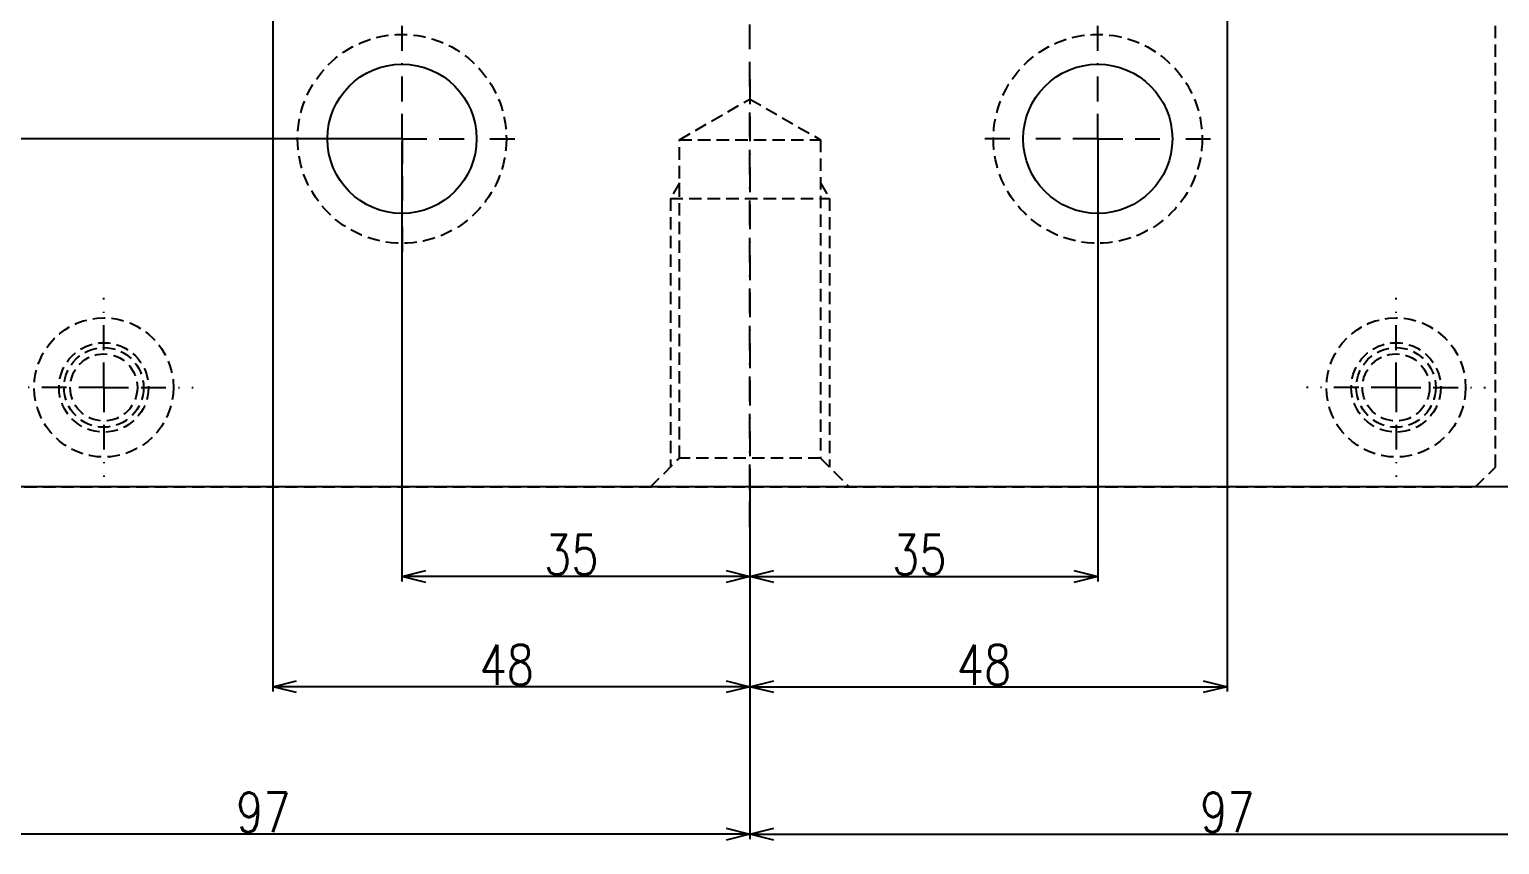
# Model space of a CAD drawing. Extents: x -430 to 437, y -440 to 538.
# Drawn here: x 143.8 to 291.8, y -426.6 to -344.6 of the extents above; entities that cross this region are included whole.
import ezdxf

# ---------------------------------------------------------------- set-up
doc = ezdxf.new("R2010")
doc.units = 0
doc.linetypes.add('BORDER', pattern=[8.75, 2.5, -1.25, 2.5, -1.25, 0, -1.25])
doc.linetypes.add('HIDDEN', pattern=[1.875, 1.25, -0.625])
for name, color, linetype in [('1', 7, 'CONTINUOUS'), ('10', 7, 'CONTINUOUS'), ('5', 7, 'CONTINUOUS'), ('9', 7, 'CONTINUOUS')]:
    doc.layers.add(name, color=color, linetype=linetype)
doc.styles.add('EXCESS_STANDARD', font='txt', dxfattribs={"height": 0.2, "bigfont": 'BIGFONT'})
doc.dimstyles.new('ISO-25', dxfattribs={"dimtxt": 4, "dimasz": 2.4, "dimexe": 0.18, "dimexo": 0.3, "dimgap": 0.2, "dimtad": 1, "dimtih": 1, "dimtoh": 1, "dimzin": 12, "dimcen": 0.09, "dimazin": 3, "dimtfac": 0.5, "dimtofl": 0, "dimtmove": 0, "dimatfit": 3})

# ---------------------------------------------------------------- blocks, each defined once
blk = doc.blocks.new('*D39')
at = {"layer": '1', "color": 50, "linetype": 'CONTINUOUS'}
for p, q in [((119.33, -360.9), (119.33, -426.02)), ((216.33, -392.9), (216.33, -426.02)), ((119.33, -425.52), (121.73, -424.92)), ((121.73, -426.12), (119.33, -425.52)), ((216.33, -425.52), (119.33, -425.52)), ((213.93, -424.92), (216.33, -425.52)), ((216.33, -425.52), (213.93, -426.12))]:
    blk.add_line(p, q, dxfattribs=at)
at = {"layer": '1', "color": 7, "linetype": 'CONTINUOUS', "style": 'EXCESS_STANDARD', "width": 0.8}
blk.add_text('97', height=4, dxfattribs=at).set_placement((164.63, -425.32))
blk = doc.blocks.new('*D40')
at = {"layer": '1', "color": 50, "linetype": 'CONTINUOUS'}
for p, q in [((313.33, -362.9), (313.33, -426.02)), ((216.33, -392.9), (216.33, -426.02)), ((216.33, -425.52), (218.73, -424.92)), ((218.73, -426.12), (216.33, -425.52)), ((216.33, -425.52), (313.33, -425.52)), ((310.93, -424.92), (313.33, -425.52)), ((313.33, -425.52), (310.93, -426.12))]:
    blk.add_line(p, q, dxfattribs=at)
at = {"layer": '1', "color": 7, "linetype": 'CONTINUOUS', "style": 'EXCESS_STANDARD', "width": 0.8}
blk.add_text('97', height=4, dxfattribs=at).set_placement((261.63, -425.32))
blk = doc.blocks.new('*D41')
at = {"layer": '1', "color": 50, "linetype": 'CONTINUOUS'}
for p, q in [((181.33, -355.9), (181.33, -400.12)), ((216.33, -392.9), (216.33, -400.12)), ((181.33, -399.62), (183.73, -399.02)), ((213.93, -399.02), (216.33, -399.62)), ((183.73, -400.22), (181.33, -399.62)), ((216.33, -399.62), (181.33, -399.62)), ((216.33, -399.62), (213.93, -400.22))]:
    blk.add_line(p, q, dxfattribs=at)
at = {"layer": '1', "color": 7, "linetype": 'CONTINUOUS', "style": 'EXCESS_STANDARD', "width": 0.8}
blk.add_text('35', height=4, dxfattribs=at).set_placement((195.63, -399.42))
blk = doc.blocks.new('*D42')
at = {"layer": '1', "color": 50, "linetype": 'CONTINUOUS'}
for p, q in [((251.33, -355.9), (251.33, -400.12)), ((216.33, -390.9), (216.33, -400.12)), ((216.33, -399.62), (218.73, -399.02)), ((248.93, -399.02), (251.33, -399.62)), ((218.73, -400.22), (216.33, -399.62)), ((216.33, -399.62), (251.33, -399.62)), ((251.33, -399.62), (248.93, -400.22))]:
    blk.add_line(p, q, dxfattribs=at)
at = {"layer": '1', "color": 7, "linetype": 'CONTINUOUS', "style": 'EXCESS_STANDARD', "width": 0.8}
blk.add_text('35', height=4, dxfattribs=at).set_placement((230.63, -399.42))
blk = doc.blocks.new('*D43')
at = {"layer": '1', "color": 50, "linetype": 'CONTINUOUS'}
for p, q in [((168.33, -330.9), (168.33, -411.19)), ((216.33, -392.9), (216.33, -411.19)), ((168.33, -410.69), (170.73, -410.09)), ((170.73, -411.29), (168.33, -410.69)), ((216.33, -410.69), (168.33, -410.69)), ((213.93, -410.09), (216.33, -410.69)), ((216.33, -410.69), (213.93, -411.29))]:
    blk.add_line(p, q, dxfattribs=at)
at = {"layer": '1', "color": 7, "linetype": 'CONTINUOUS', "style": 'EXCESS_STANDARD', "width": 0.8}
blk.add_text('48', height=4, dxfattribs=at).set_placement((189.13, -410.49))
blk = doc.blocks.new('*D44')
at = {"layer": '1', "color": 50, "linetype": 'CONTINUOUS'}
for p, q in [((264.33, -330.9), (264.33, -411.19)), ((216.33, -392.9), (216.33, -411.19)), ((216.33, -410.69), (218.73, -410.09)), ((218.73, -411.29), (216.33, -410.69)), ((216.33, -410.69), (264.33, -410.69)), ((261.93, -410.09), (264.33, -410.69)), ((264.33, -410.69), (261.93, -411.29))]:
    blk.add_line(p, q, dxfattribs=at)
at = {"layer": '1', "color": 7, "linetype": 'CONTINUOUS', "style": 'EXCESS_STANDARD', "width": 0.8}
blk.add_text('48', height=4, dxfattribs=at).set_placement((237.13, -410.49))
blk = doc.blocks.new('*D46')
at = {"layer": '1', "color": 50, "linetype": 'CONTINUOUS'}
for p, q in [((45.472395, -193.001839), (46.072395, -190.601839)), ((64.031827, -190.601839), (45.572395, -190.601839)), ((46.072395, -190.601839), (46.672395, -193.001839)), ((46.072395, -190.601839), (46.072395, -355.601839)), ((46.072395, -355.601839), (45.472395, -353.201839)), ((46.672395, -353.201839), (46.072395, -355.601839)), ((181.031827, -355.601839), (45.572395, -355.601839))]:
    blk.add_line(p, q, dxfattribs=at)
at = {"layer": '1', "color": 7, "linetype": 'CONTINUOUS', "style": 'EXCESS_STANDARD', "width": 0.8}
blk.add_text('165', height=4, rotation=90, dxfattribs=at).set_placement((45.872395, -277.901839))

msp = doc.modelspace()

# ---------------------------------------------------------------- linework, layer by layer
at = {"layer": '1', "color": 141, "linetype": 'BORDER'}
for p, q in [((216.3318, -394.6018), (216.3318, 13.3982)), ((216.3318, -394.6018), (216.3318, 13.3982)), ((168.3318, -330.6018), (168.3318, -346.1018)), ((264.3318, -330.6018), (264.3318, -346.1018)), ((216.3318, -349.6018), (216.3318, -392.6018))]:
    msp.add_line(p, q, dxfattribs=at)
at = {"layer": '1', "color": 7, "linetype": 'HIDDEN'}
for p, q in [((291.3318, -388.6018), (291.3318, 7.3982)), ((209.2318, -355.701), (216.3318, -351.6018)), ((216.3318, -351.6018), (223.4318, -355.701)), ((209.2318, -355.701), (223.4318, -355.701)), ((209.2318, -387.7018), (209.2318, -355.701)), ((223.4318, -355.701), (223.4318, -387.7018)), ((208.3318, -361.6018), (224.3318, -361.6018)), ((206.3318, -390.6018), (209.2318, -387.7018)), ((223.4318, -387.7018), (209.2318, -387.7018)), ((223.4318, -387.7018), (226.3318, -390.6018)), ((289.3318, -390.6018), (291.3318, -388.6018)), ((143.3318, -390.6018), (289.3318, -390.6018))]:
    msp.add_line(p, q, dxfattribs=at)
at = {"layer": '1', "color": 141, "linetype": 'HIDDEN'}
for p, q in [((209.2318, -360.043), (208.3318, -361.6018)), ((223.4318, -360.043), (224.3318, -361.6018)), ((208.3318, -361.6018), (208.3318, -388.6018)), ((224.3318, -361.6018), (224.3318, -388.6018))]:
    msp.add_line(p, q, dxfattribs=at)
at = {"layer": '1', "color": 7, "linetype": 'CONTINUOUS'}
for p, q in [((364.3318, -390.6018), (68.3318, -390.6018)), ((339.3318, -390.6018), (93.3318, -390.6018))]:
    msp.add_line(p, q, dxfattribs=at)
at = {"layer": '10', "color": 141, "linetype": 'BORDER'}
for p, q in [((151.3318, -380.6018), (151.3318, -371.6018)), ((281.3318, -380.6018), (281.3318, -371.6018)), ((151.3318, -380.6018), (142.3318, -380.6018)), ((151.3318, -380.6018), (160.3318, -380.6018)), ((151.3318, -380.6018), (151.3318, -389.6018)), ((281.3318, -380.6018), (272.3318, -380.6018)), ((281.3318, -380.6018), (290.3318, -380.6018)), ((281.3318, -380.6018), (281.3318, -389.6018))]:
    msp.add_line(p, q, dxfattribs=at)
at = {"layer": '10', "color": 2, "linetype": 'HIDDEN'}
for centre in [(151.3318, -380.6018), (281.3318, -380.6018)]:
    msp.add_circle(centre, 7, dxfattribs=at)
at = {"layer": '10', "color": 7, "linetype": 'HIDDEN'}
for centre in [(151.3318, -380.6018), (281.3318, -380.6018)]:
    msp.add_circle(centre, 4.5, dxfattribs=at)
at = {"layer": '5', "color": 1, "linetype": 'CONTINUOUS'}
for centre in [(181.3318, -355.6018), (251.3318, -355.6018)]:
    msp.add_circle(centre, 7.5, dxfattribs=at)
at = {"layer": '9', "color": 141, "linetype": 'BORDER'}
for p, q in [((181.3318, -355.6018), (181.3318, -343.1018)), ((251.3318, -355.6018), (251.3318, -343.1018)), ((181.3318, -355.6018), (168.8318, -355.6018)), ((181.3318, -355.6018), (193.8318, -355.6018)), ((181.3318, -355.6018), (181.3318, -368.1018)), ((251.3318, -355.6018), (238.8318, -355.6018)), ((251.3318, -355.6018), (263.8318, -355.6018)), ((251.3318, -355.6018), (251.3318, -368.1018))]:
    msp.add_line(p, q, dxfattribs=at)
at = {"layer": '9', "color": 2, "linetype": 'HIDDEN'}
for centre in [(181.3318, -355.6018), (251.3318, -355.6018)]:
    msp.add_circle(centre, 10.5, dxfattribs=at)
at = {"layer": '9', "color": 1, "linetype": 'CONTINUOUS'}
for centre in [(181.3318, -355.6018), (251.3318, -355.6018)]:
    msp.add_circle(centre, 7.5, dxfattribs=at)
at = {"layer": '9', "color": 150, "linetype": 'HIDDEN'}
for centre in [(151.3318, -380.6018), (281.3318, -380.6018)]:
    msp.add_circle(centre, 4, dxfattribs=at)
at = {"layer": '9', "color": 7, "linetype": 'HIDDEN'}
for centre in [(151.3318, -380.6018), (281.3318, -380.6018)]:
    msp.add_circle(centre, 3.375, dxfattribs=at)

# ---------------------------------------------------------------- dimensions: what is measured, and where the dimension line sits
at = {"layer": '1'}
dim = msp.add_linear_dim(base=(46.0724, -355.6018), p1=(64.3318, -190.6018), p2=(181.3318, -355.6018), angle=270, dimstyle='ISO-25', override={"dimtxt": 2, "dimasz": 2.4, "dimdec": 3, "dimzin": 0, "dimtol": 0, "dimlim": 0, "dimtdec": 3, "dimtzin": 8}, dxfattribs=at)
dim.commit()
dim.dimension.update_dxf_attribs({"geometry": '*D46', "text_midpoint": (43.8724, -273.1018), "dimtype": 128, "text_rotation": 90})
for base, p2, picture, middle in [((168.3318, -410.688), (168.3318, -330.6018), '*D43', (192.3318, -408.488)), ((181.3318, -399.6161), (181.3318, -355.6018), '*D41', (198.8318, -397.4161)), ((119.3318, -425.5185), (119.3318, -360.6018), '*D39', (167.8318, -423.3185))]:
    dim = msp.add_linear_dim(base=base, p1=(216.3318, -392.6018), p2=p2, angle=180, dimstyle='ISO-25', override={"dimtxt": 2, "dimasz": 2.4, "dimdec": 3, "dimzin": 0, "dimtol": 0, "dimlim": 0, "dimtdec": 3, "dimtzin": 8}, dxfattribs=at)
    dim.commit()
    dim.dimension.update_dxf_attribs({"geometry": picture, "text_midpoint": middle, "dimtype": 128})
for base, p1, p2, picture, middle in [((264.3318, -410.688), (216.3318, -392.6018), (264.3318, -330.6018), '*D44', (240.3318, -408.488)), ((251.3318, -399.6161), (216.3318, -390.6018), (251.3318, -355.6018), '*D42', (233.8318, -397.4161)), ((313.3318, -425.5185), (216.3318, -392.6018), (313.3318, -362.6018), '*D40', (264.8318, -423.3185))]:
    dim = msp.add_linear_dim(base=base, p1=p1, p2=p2, dimstyle='ISO-25', override={"dimtxt": 2, "dimasz": 2.4, "dimdec": 3, "dimzin": 0, "dimtol": 0, "dimlim": 0, "dimtdec": 3, "dimtzin": 8}, dxfattribs=at)
    dim.commit()
    dim.dimension.update_dxf_attribs({"geometry": picture, "text_midpoint": middle, "dimtype": 128})

doc.saveas('drawing.dxf')
